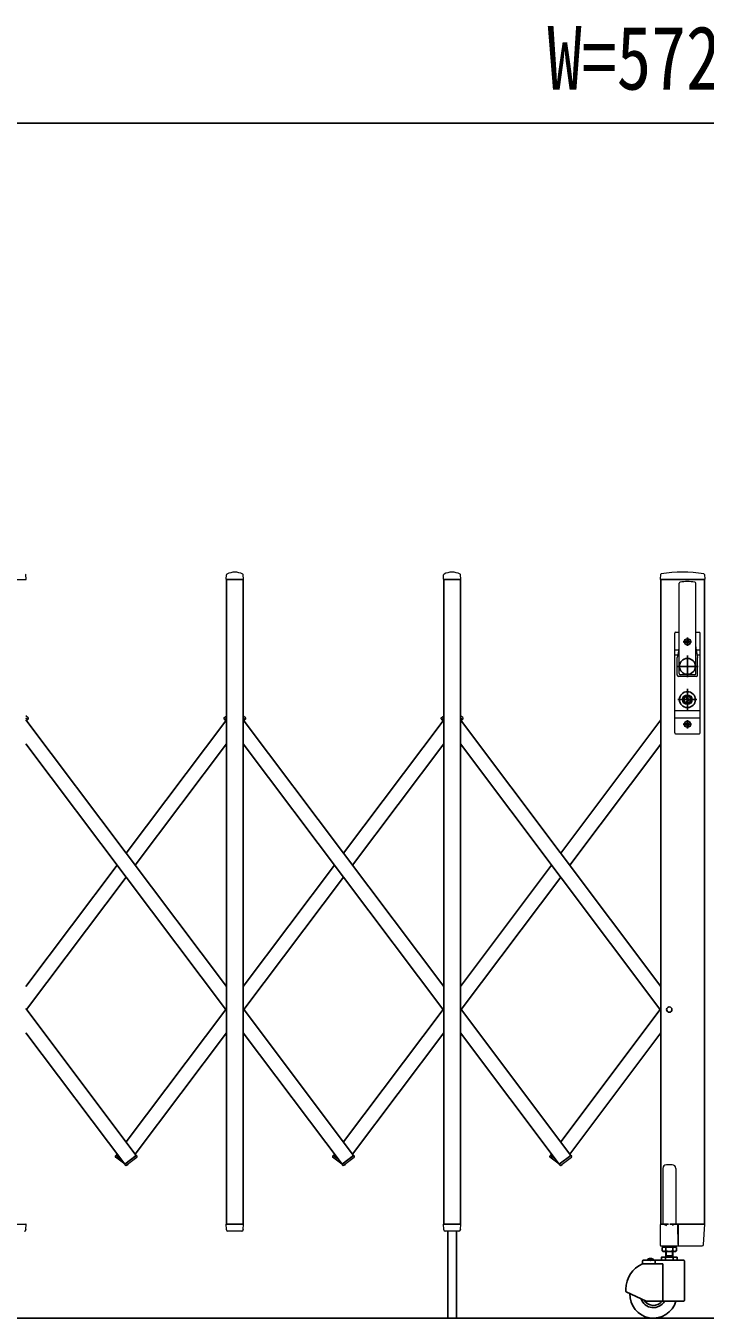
# Model space of a CAD drawing. Units: millimetres, scale not verified. Extents: x -16832 to 16820, y -11892 to 11880.
# Drawn here: x -8000 to -7062, y -4540 to -2756 of the extents above; entities that cross this region are included whole.
import ezdxf
from ezdxf.enums import TextEntityAlignment as Align

# ---------------------------------------------------------------- set-up
doc = ezdxf.new("R2010")
doc.units = ezdxf.units.MM
doc.header["$LTSCALE"] = 50
for name, color, linetype in [('0-3_YKK_11E', 7, 'Continuous'), ('0-4_YKK_12', 2, 'Continuous'), ('0-6_YKK_A1', 4, 'Continuous'), ('0-7_YKK_D', 6, 'Continuous')]:
    doc.layers.add(name, color=color, linetype=linetype)
doc.layers.add('0-5_YKK_13', color=4, linetype='Continuous', lineweight=18)
doc.styles.add('ＭＳ ゴシック', font='')
doc.styles.get('ＭＳ ゴシック').set_extended_font_data('MS Gothic')

msp = doc.modelspace()

# ---------------------------------------------------------------- linework, layer by layer
at = {"layer": '0-3_YKK_11E'}
msp.add_line((-3247.22, -4540.06), (-10764.7, -4540.06), dxfattribs=at)
at = {"layer": '0-4_YKK_12'}
for p, q in [((-7101.46, -3640.07), (-7071.46, -3640.07)), ((-7086.46, -3625.07), (-7086.46, -3655.07)), ((-7086.46, -3671.18), (-7086.46, -3700.73)), ((-7099.46, -3686.07), (-7073.46, -3686.07))]:
    msp.add_line(p, q, dxfattribs=at)
at = {"layer": '0-5_YKK_13'}
for p, q in [((-7999.46, -3519.75), (-7999.83, -3513.62)), ((-7723.46, -3519.75), (-7723.08, -3513.62)), ((-7699.46, -3519.75), (-7699.83, -3513.62)), ((-7423.46, -3519.75), (-7423.08, -3513.62)), ((-7399.46, -3519.75), (-7399.83, -3513.62)), ((-7123.57, -3513.42), (-7123.96, -3519.75)), ((-7062.85, -3513.42), (-7062.46, -3519.75)), ((-8023.16, -3520.07), (-7999.76, -3520.07)), ((-7723.16, -3520.07), (-7699.76, -3520.07)), ((-7423.16, -3520.07), (-7399.76, -3520.07)), ((-7123.66, -3520.07), (-7062.76, -3520.07)), ((-7097.96, -3650.07), (-7097.96, -3525.21)), ((-7074.96, -3650.07), (-7074.96, -3525.21)), ((-7103.96, -3732.07), (-7103.96, -3594.07)), ((-7102.96, -3593.07), (-7097.96, -3593.07)), ((-7074.96, -3593.07), (-7069.96, -3593.07)), ((-7073.46, -3593.07), (-7073.46, -3593.17)), ((-7068.96, -3732.07), (-7068.96, -3594.07)), ((-7098.51, -3617.87), (-7103.96, -3617.87)), ((-7098.33, -3616.96), (-7100.42, -3627.68)), ((-7087.78, -3606.51), (-7088.66, -3606.51)), ((-7085.14, -3605.63), (-7084.26, -3605.63)), ((-7074.59, -3616.96), (-7072.5, -3627.68)), ((-7068.96, -3617.87), (-7074.41, -3617.87)), ((-7099.81, -3624.57), (-7103.96, -3624.57)), ((-7100.46, -3652.07), (-7100.46, -3628.07)), ((-7068.96, -3624.57), (-7073.1, -3624.57)), ((-7072.46, -3652.07), (-7072.46, -3628.07)), ((-7074.46, -3654.07), (-7098.46, -3654.07)), ((-7076.46, -3651.57), (-7096.46, -3651.57)), ((-7087.36, -3684.57), (-7087.36, -3681.47)), ((-7087.36, -3681.47), (-7085.56, -3681.47)), ((-7086.04, -3685.39), (-7087.36, -3684.57)), ((-7086.04, -3686.75), (-7087.36, -3687.57)), ((-7087.36, -3690.67), (-7087.36, -3687.57)), ((-7087.36, -3690.67), (-7085.56, -3690.67)), ((-7085.56, -3684.32), (-7085.56, -3681.47)), ((-7085.56, -3684.32), (-7083.76, -3685.07)), ((-7085.56, -3687.82), (-7083.76, -3687.07)), ((-7085.56, -3690.67), (-7085.56, -3687.82)), ((-7083.76, -3687.07), (-7083.76, -3685.07)), ((-7996.53, -3710.94), (-7999.95, -3708.36)), ((-7997.23, -3713.53), (-7999.95, -3711.49)), ((-7726.37, -3710.94), (-7722.95, -3708.36)), ((-7725.66, -3713.53), (-7722.95, -3711.49)), ((-7696.53, -3710.94), (-7699.95, -3708.36)), ((-7697.23, -3713.53), (-7699.95, -3711.49)), ((-7426.37, -3710.94), (-7422.95, -3708.36)), ((-7425.66, -3713.53), (-7422.95, -3711.49)), ((-7396.46, -3710.92), (-7399.96, -3708.29)), ((-7397.17, -3713.52), (-7399.96, -3711.42)), ((-7068.96, -3701.57), (-7103.96, -3701.57)), ((-7997.23, -3713.53), (-7996.33, -3712.34)), ((-7725.66, -3713.53), (-7726.57, -3712.34)), ((-7697.23, -3713.53), (-7696.33, -3712.34)), ((-7425.66, -3713.53), (-7426.57, -3712.34)), ((-7397.17, -3713.52), (-7396.26, -3712.32)), ((-7068.96, -3711.57), (-7103.96, -3711.57)), ((-7087.78, -3720.51), (-7088.66, -3720.51)), ((-7085.14, -3719.63), (-7084.26, -3719.63)), ((-7102.96, -3733.07), (-7069.96, -3733.07)), ((-7875.64, -4315.26), (-7876.54, -4316.45)), ((-7863.49, -4327.53), (-7876.34, -4317.85)), ((-7868.6, -4320.56), (-7875.64, -4315.26)), ((-7863.64, -4327.64), (-7847.18, -4315.26)), ((-7861.34, -4329.04), (-7846.48, -4317.85)), ((-7847.18, -4315.26), (-7846.28, -4316.45)), ((-7575.64, -4315.26), (-7576.54, -4316.45)), ((-7563.49, -4327.53), (-7576.34, -4317.85)), ((-7568.6, -4320.56), (-7575.64, -4315.26)), ((-7563.64, -4327.64), (-7547.18, -4315.26)), ((-7561.34, -4329.04), (-7546.48, -4317.85)), ((-7547.18, -4315.26), (-7546.28, -4316.45)), ((-7275.68, -4315.24), (-7276.58, -4316.44)), ((-7263.51, -4327.52), (-7276.38, -4317.84)), ((-7268.58, -4320.58), (-7275.68, -4315.24)), ((-7263.65, -4327.62), (-7247.19, -4315.24)), ((-7261.35, -4329.02), (-7246.49, -4317.84)), ((-7247.19, -4315.24), (-7246.29, -4316.44)), ((-7863.64, -4327.64), (-7862.74, -4328.84)), ((-7859.18, -4327.64), (-7860.08, -4328.84)), ((-7859.18, -4327.64), (-7859.33, -4327.53)), ((-7563.64, -4327.64), (-7562.74, -4328.84)), ((-7559.18, -4327.64), (-7560.08, -4328.84)), ((-7559.18, -4327.64), (-7559.33, -4327.53)), ((-7263.65, -4327.62), (-7262.75, -4328.82)), ((-7259.22, -4327.62), (-7260.12, -4328.82)), ((-7259.22, -4327.62), (-7259.36, -4327.52)), ((-7120.46, -4333.27), (-7120.46, -4409.97)), ((-7107.46, -4328.27), (-7115.46, -4328.27)), ((-7102.46, -4333.27), (-7102.46, -4409.97)), ((-8023.16, -4410.07), (-7999.76, -4410.07)), ((-7999.91, -4417.78), (-7999.94, -4418.19)), ((-7999.91, -4417.78), (-7999.46, -4410.38)), ((-7723.01, -4417.78), (-7723.46, -4410.38)), ((-7723.16, -4410.07), (-7699.76, -4410.07)), ((-7722.98, -4418.19), (-7723.01, -4417.78)), ((-7701.93, -4420.07), (-7720.99, -4420.07)), ((-7699.91, -4417.78), (-7699.94, -4418.19)), ((-7699.91, -4417.78), (-7699.46, -4410.38)), ((-7423.01, -4417.78), (-7423.46, -4410.38)), ((-7423.16, -4410.07), (-7399.76, -4410.07)), ((-7422.98, -4418.19), (-7423.01, -4417.78)), ((-7401.93, -4420.07), (-7420.99, -4420.07)), ((-7399.91, -4417.78), (-7399.94, -4418.19)), ((-7399.91, -4417.78), (-7399.46, -4410.38)), ((-7123.76, -4439.97), (-7123.76, -4410.57)), ((-7123.16, -4409.97), (-7120.46, -4409.97)), ((-7120.46, -4409.97), (-7115.46, -4411.97)), ((-7102.46, -4409.97), (-7107.46, -4411.97)), ((-7102.46, -4409.97), (-7099.76, -4409.97)), ((-7100.22, -4410.07), (-7099.52, -4410.07)), ((-7100.22, -4410.07), (-7099.52, -4410.07)), ((-7099.27, -4438.19), (-7099.51, -4410.38)), ((-7099.27, -4438.19), (-7099.51, -4410.38)), ((-7099.16, -4410.57), (-7099.16, -4439.97)), ((-7065.01, -4410.07), (-7062.82, -4410.07)), ((-7065.01, -4410.07), (-7062.82, -4410.07)), ((-7064.22, -4438.19), (-7062.52, -4410.38)), ((-7064.22, -4438.19), (-7062.52, -4410.38)), ((-7099.76, -4440.57), (-7123.16, -4440.57)), ((-7099.27, -4438.19), (-7099.26, -4439.77)), ((-7099.27, -4438.19), (-7099.26, -4439.77)), ((-7098.96, -4440.07), (-7066.71, -4440.07)), ((-7098.96, -4440.07), (-7066.71, -4440.07)), ((-7066.71, -4440.07), (-7066.21, -4440.07)), ((-7066.71, -4440.07), (-7066.21, -4440.07))]:
    msp.add_line(p, q, dxfattribs=at)
for points in [[(-7086.9, -3604.75), (-7086.9, -3603.87), (-7086.02, -3603.87), (-7086.02, -3604.75)], [(-7088.66, -3606.51), (-7088.66, -3605.63), (-7087.78, -3605.63)], [(-7086.02, -3607.39), (-7086.02, -3608.27), (-7086.9, -3608.27), (-7086.9, -3607.39)], [(-7084.26, -3605.63), (-7084.26, -3606.51), (-7085.14, -3606.51)], [(-7088.66, -3720.51), (-7088.66, -3719.63), (-7087.78, -3719.63)], [(-7086.9, -3718.75), (-7086.9, -3717.87), (-7086.02, -3717.87), (-7086.02, -3718.75)], [(-7086.02, -3721.39), (-7086.02, -3722.27), (-7086.9, -3722.27), (-7086.9, -3721.39)], [(-7084.26, -3719.63), (-7084.26, -3720.51), (-7085.14, -3720.51)], [(-7065.01, -4410.07), (-7099.52, -4410.07), (-7099.51, -4410.38)], [(-7065.01, -4410.07), (-7099.52, -4410.07), (-7099.51, -4410.38)], [(-7098.96, -4440.07), (-7098.96, -4440.07), (-7098.99, -4440.06), (-7099.2, -4439.94), (-7099.26, -4439.77)], [(-7098.96, -4440.07), (-7098.96, -4440.07), (-7098.99, -4440.06), (-7099.2, -4439.94), (-7099.26, -4439.77)]]:
    msp.add_lwpolyline(points, dxfattribs=at)
for centre, radius in [((-7086.46, -3606.07), 4.5), ((-7086.46, -3606.07), 4), ((-7086.46, -3686.07), 6.7), ((-7086.46, -3686.07), 6.6), ((-7086.46, -3686.07), 5.3), ((-7086.46, -3686.07), 4.6), ((-7086.46, -3720.07), 4.5), ((-7086.46, -3720.07), 4)]:
    msp.add_circle(centre, radius, dxfattribs=at)
for centre, radius, start, end in [((-8000.83, -3513.68), 1, 3.5, 62.3399), ((-7722.09, -3513.68), 1, 117.6601, 176.5), ((-7711.46, -3533.96), 23.89, 62.3399, 117.6601), ((-7700.83, -3513.68), 1, 3.5, 62.3399), ((-7422.09, -3513.68), 1, 117.6601, 176.5), ((-7411.46, -3533.96), 23.89, 62.3399, 117.6601), ((-7400.83, -3513.68), 1, 3.5, 62.3399), ((-7122.57, -3513.48), 1, 99.38883, 176.5), ((-7093.21, -3691.07), 181, 80.61117, 99.38883), ((-7063.85, -3513.48), 1, 3.5, 80.61117), ((-7999.76, -3519.77), 0.3, 270, 0), ((-7999.76, -3519.77), 0.3, 0, 3.5), ((-7723.16, -3519.77), 0.3, 176.5, 180), ((-7723.16, -3519.77), 0.3, 180, 270), ((-7699.76, -3519.77), 0.3, 270, 0), ((-7699.76, -3519.77), 0.3, 0, 3.5), ((-7423.16, -3519.77), 0.3, 176.5, 180), ((-7423.16, -3519.77), 0.3, 180, 270), ((-7399.76, -3519.77), 0.3, 270, 0), ((-7399.76, -3519.77), 0.3, 0, 3.5), ((-7123.66, -3519.77), 0.3, 176.5, 270), ((-7096.46, -3525.21), 1.5, 97.31871, 180), ((-7086.46, -3603.07), 80, 82.68129, 97.31871), ((-7076.46, -3525.21), 1.5, 0, 82.68129), ((-7062.76, -3519.77), 0.3, 270, 3.5), ((-7102.96, -3594.07), 1, 90, 180), ((-7069.96, -3594.07), 1, 0, 90), ((-7117.96, -3613.13), 20, 348.95411, 0), ((-7087.78, -3604.75), 0.88, 270, 0), ((-7087.78, -3607.39), 0.88, 0, 90), ((-7085.14, -3604.75), 0.88, 180, 270), ((-7085.14, -3607.39), 0.88, 90, 180), ((-7054.96, -3613.13), 20, 180, 191.04589), ((-7098.46, -3628.07), 2, 156.19645, 180), ((-7074.46, -3628.07), 2, 0, 11.04589), ((-7098.46, -3652.07), 2, 180, 270), ((-7096.46, -3650.07), 1.5, 180, 270), ((-7076.46, -3650.07), 1.5, 270, 0), ((-7074.46, -3652.07), 2, 270, 0), ((-7086.46, -3686.07), 0.8, 301.82137, 58.17863), ((-7997.13, -3711.73), 1, 323.04394, 53.04394), ((-7725.77, -3711.73), 1, 126.95606, 216.95606), ((-7697.13, -3711.73), 1, 323.04394, 53.04394), ((-7425.77, -3711.73), 1, 126.95606, 216.95606), ((-7397.06, -3711.72), 1, 323.04394, 53.04394), ((-7087.78, -3718.75), 0.88, 270, 0), ((-7087.78, -3721.39), 0.88, 0, 90), ((-7085.14, -3718.75), 0.88, 180, 270), ((-7085.14, -3721.39), 0.88, 90, 180), ((-7102.96, -3732.07), 1, 180, 270), ((-7069.96, -3732.07), 1, 270, 0), ((-7875.74, -4317.06), 1, 143.04394, 233.04394), ((-7847.08, -4317.06), 1, 306.95606, 36.95606), ((-7575.74, -4317.06), 1, 143.04394, 233.04394), ((-7547.08, -4317.06), 1, 306.95606, 36.95606), ((-7275.78, -4317.04), 1, 143.04394, 233.04394), ((-7247.09, -4317.04), 1, 306.95606, 36.95606), ((-7861.94, -4328.24), 1, 216.95606, 306.95606), ((-7860.88, -4328.24), 1, 233.04394, 323.04394), ((-7561.94, -4328.24), 1, 216.95606, 306.95606), ((-7560.88, -4328.24), 1, 233.04394, 323.04394), ((-7261.95, -4328.22), 1, 216.95606, 306.95606), ((-7260.92, -4328.22), 1, 238.81705, 323.04394), ((-7115.46, -4333.27), 5, 90, 180), ((-7107.46, -4333.27), 5, 0, 90), ((-8001.93, -4418.07), 2, 270, 356.5), ((-7999.76, -4410.37), 0.3, 356.5, 90), ((-7723.16, -4410.37), 0.3, 90, 183.5), ((-7720.99, -4418.07), 2, 183.5, 270), ((-7701.93, -4418.07), 2, 270, 356.5), ((-7699.76, -4410.37), 0.3, 356.5, 90), ((-7423.16, -4410.37), 0.3, 90, 183.5), ((-7420.99, -4418.07), 2, 183.5, 270), ((-7401.93, -4418.07), 2, 270, 356.5), ((-7399.76, -4410.37), 0.3, 356.5, 90), ((-7123.16, -4410.57), 0.6, 90, 180), ((-7099.76, -4410.57), 0.6, 0, 90), ((-7062.82, -4410.37), 0.3, 356.5, 90), ((-7062.82, -4410.37), 0.3, 356.5, 90), ((-7123.16, -4439.97), 0.6, 180, 270), ((-7099.76, -4439.97), 0.6, 270, 0), ((-7066.21, -4438.07), 2, 270, 356.5), ((-7066.21, -4438.07), 2, 270, 356.5)]:
    msp.add_arc(centre, radius, start, end, dxfattribs=at)
at = {"layer": '0-6_YKK_A1'}
for p, q in [((-7699.96, -3520.07), (-7722.96, -3520.07)), ((-7722.96, -3520.07), (-7699.96, -3520.07)), ((-7399.96, -3520.07), (-7422.96, -3520.07)), ((-7422.96, -3520.07), (-7399.96, -3520.07)), ((-7122.96, -4410.07), (-7122.96, -3520.07)), ((-7122.96, -3520.07), (-7062.96, -3520.07)), ((-7062.96, -4410.07), (-7062.96, -3520.07)), ((-7086.46, -3600.42), (-7086.46, -3611.72)), ((-7092.11, -3606.07), (-7080.81, -3606.07)), ((-7725.42, -3713.35), (-7722.95, -3711.49)), ((-7425.42, -3713.35), (-7422.95, -3711.49)), ((-7397.41, -3713.34), (-7399.96, -3711.42)), ((-7999.95, -3713.95), (-7722.95, -4082.13)), ((-7998.92, -3715.32), (-7997.45, -3713.37)), ((-7723.94, -3715.33), (-7861.42, -3898.07)), ((-7725.42, -3713.35), (-7722.95, -3716.65)), ((-7699.95, -3713.95), (-7422.95, -4082.13)), ((-7698.92, -3715.32), (-7697.45, -3713.37)), ((-7423.94, -3715.33), (-7561.42, -3898.07)), ((-7425.42, -3713.35), (-7422.95, -3716.65)), ((-7122.96, -4082.08), (-7399.96, -3713.9)), ((-7397.41, -3713.34), (-7398.9, -3715.32)), ((-7122.96, -3714.04), (-7261.41, -3898.06)), ((-7092.11, -3720.07), (-7080.81, -3720.07)), ((-7086.46, -3714.42), (-7086.46, -3725.72)), ((-7122.96, -4115.35), (-7399.96, -3747.17)), ((-7999.95, -3747.22), (-7722.95, -4115.4)), ((-7722.95, -3747.29), (-7848.91, -3914.71)), ((-7699.95, -3747.22), (-7422.95, -4115.4)), ((-7422.95, -3747.29), (-7548.91, -3914.71)), ((-7122.96, -3747.3), (-7248.9, -3914.69)), ((-7873.94, -3914.71), (-7999.95, -4082.2)), ((-7573.94, -3914.71), (-7699.95, -4082.2)), ((-7273.92, -3914.69), (-7399.96, -4082.21)), ((-7861.42, -3931.34), (-7998.91, -4114.08)), ((-7561.42, -3931.34), (-7698.91, -4114.08)), ((-7261.41, -3931.32), (-7398.91, -4114.08)), ((-7999.95, -4112.7), (-7847.42, -4315.44)), ((-7723.92, -4114.1), (-7861.41, -4296.84)), ((-7699.95, -4112.7), (-7547.42, -4315.44)), ((-7423.92, -4114.1), (-7561.41, -4296.84)), ((-7399.96, -4112.69), (-7247.43, -4315.42)), ((-7123.94, -4114.05), (-7261.43, -4296.81)), ((-7999.95, -4145.97), (-7863.4, -4327.46)), ((-7722.95, -4146.07), (-7848.9, -4313.47)), ((-7699.95, -4145.97), (-7563.4, -4327.46)), ((-7422.95, -4146.07), (-7548.9, -4313.47)), ((-7122.96, -4146.02), (-7248.92, -4313.44)), ((-7873.92, -4313.47), (-7875.4, -4315.44)), ((-7868.6, -4320.56), (-7875.4, -4315.44)), ((-7863.4, -4327.46), (-7847.42, -4315.44)), ((-7573.92, -4313.47), (-7575.4, -4315.44)), ((-7568.6, -4320.56), (-7575.4, -4315.44)), ((-7563.4, -4327.46), (-7547.42, -4315.44)), ((-7273.95, -4313.44), (-7275.44, -4315.42)), ((-7268.58, -4320.58), (-7275.44, -4315.42)), ((-7699.96, -4410.07), (-7722.96, -4410.07)), ((-7722.96, -4410.07), (-7699.96, -4410.07)), ((-7399.96, -4410.07), (-7422.96, -4410.07)), ((-7422.96, -4410.07), (-7399.96, -4410.07)), ((-7417.46, -4420.07), (-7417.46, -4540.07)), ((-7405.46, -4420.07), (-7405.46, -4540.07)), ((-7112.36, -4410.07), (-7122.96, -4410.07)), ((-7062.96, -4410.07), (-7110.56, -4410.07)), ((-7116.37, -4447.11), (-7116.37, -4442.63)), ((-7106.55, -4447.11), (-7106.55, -4442.63)), ((-7102.86, -4440.07), (-7102.86, -4441.87)), ((-7091.46, -4460.07), (-7147.46, -4460.07)), ((-7142.16, -4459.55), (-7132.76, -4459.55)), ((-7142.16, -4460.07), (-7142.16, -4459.55)), ((-7142.16, -4460.07), (-7132.76, -4460.07)), ((-7132.76, -4460.07), (-7132.76, -4459.55)), ((-7121.27, -4447.11), (-7119.96, -4447.87)), ((-7119.96, -4447.87), (-7102.96, -4447.87)), ((-7116.94, -4460.07), (-7116.94, -4456.07)), ((-7116.46, -4456.07), (-7116.46, -4447.87)), ((-7106.46, -4454.07), (-7116.46, -4454.07)), ((-7115.65, -4454.07), (-7116.46, -4455.47)), ((-7115.65, -4447.87), (-7115.65, -4454.07)), ((-7107.27, -4447.87), (-7107.27, -4454.07)), ((-7107.27, -4454.07), (-7106.46, -4455.47)), ((-7106.46, -4447.87), (-7106.46, -4456.07)), ((-7105.97, -4460.07), (-7105.97, -4456.07)), ((-7101.64, -4447.11), (-7102.96, -4447.87)), ((-7100.49, -4460.07), (-7100.49, -4456.07)), ((-7148.46, -4461.07), (-7148.46, -4465.07)), ((-7120.47, -4465.07), (-7148.46, -4465.07)), ((-7131.07, -4461.07), (-7131.07, -4465.07)), ((-7120.4, -4465.07), (-7120.4, -4516.57)), ((-7090.46, -4461.07), (-7090.46, -4515.57)), ((-7171.46, -4499.98), (-7171.46, -4502.87)), ((-7143.46, -4516.57), (-7170.88, -4503.78)), ((-7143.46, -4516.57), (-7091.46, -4516.57))]:
    msp.add_line(p, q, dxfattribs=at)
for points in [[(-7699.96, -3520.07), (-7722.96, -3520.07), (-7722.96, -4410.07), (-7699.96, -4410.07)], [(-7699.96, -4410.07), (-7722.96, -4410.07), (-7722.96, -3520.07), (-7699.96, -3520.07)], [(-7399.96, -3520.07), (-7422.96, -3520.07), (-7422.96, -4410.07), (-7399.96, -4410.07)], [(-7399.96, -4410.07), (-7422.96, -4410.07), (-7422.96, -3520.07), (-7399.96, -3520.07)]]:
    msp.add_lwpolyline(points, close=True, dxfattribs=at)
for points in [[(-7999.95, -3711.49), (-7997.47, -3713.35), (-7999.95, -3711.49)], [(-7699.95, -3711.49), (-7697.47, -3713.35), (-7699.95, -3711.49)], [(-7399.96, -4145.95), (-7263.41, -4327.44), (-7247.43, -4315.42)], [(-7121.27, -4447.11), (-7121.27, -4442.63), (-7119.96, -4441.87), (-7102.96, -4441.87)], [(-7102.86, -4441.87), (-7120.06, -4441.87), (-7120.06, -4440.07)], [(-7101.64, -4447.11), (-7101.64, -4442.63), (-7102.96, -4441.87)], [(-7139.56, -4457.91), (-7138.61, -4459.86), (-7137.46, -4460.47)], [(-7135.36, -4457.91), (-7136.31, -4459.86), (-7137.46, -4460.47)], [(-7122.43, -4460.07), (-7122.43, -4456.07), (-7100.49, -4456.07)]]:
    msp.add_lwpolyline(points, dxfattribs=at)
for centre, radius in [((-7086.46, -3606.07), 1.65), ((-7086.46, -3640.07), 11), ((-7086.46, -3686.07), 11), ((-7086.46, -3720.07), 1.65), ((-7111.46, -4114.07), 3.65)]:
    msp.add_circle(centre, radius, dxfattribs=at)
for centre, radius, start, end in [((-7118.82, -4446.21), 4.34, 55.61575, 124.38425), ((-7111.46, -4458.11), 16.24, 72.41205, 107.58795), ((-7104.1, -4446.21), 4.34, 55.61575, 124.38425), ((-7147.46, -4461.07), 1, 90, 180), ((-7137.46, -4464.11), 6.55, 44.12696, 135.87304), ((-7130.07, -4461.07), 1, 90, 180), ((-7118.82, -4443.52), 4.34, 235.61575, 304.38425), ((-7111.46, -4431.63), 16.24, 252.41205, 287.58795), ((-7104.1, -4443.52), 4.34, 235.61575, 304.38425), ((-7091.46, -4461.07), 1, 0, 90), ((-7133.46, -4499.98), 38, 113.24956, 180), ((-7170.46, -4502.87), 1, 180, 245), ((-7133.46, -4507.57), 32.5, 177.3965, 343.92335), ((-7133.46, -4507.57), 18, 198.46741, 330), ((-7133.46, -4507.57), 15, 210.64228, 323.1301), ((-7091.46, -4515.57), 1, 270, 0)]:
    msp.add_arc(centre, radius, start, end, dxfattribs=at)
at = {"layer": '0-7_YKK_D'}
msp.add_line((-9818.96, -2890.07), (-4292.96, -2890.07), dxfattribs=at)

# ---------------------------------------------------------------- texts
at = {"layer": '0-7_YKK_D', "style": 'ＭＳ ゴシック', "width": 0.8}
msp.add_text('W=5726', height=87.98, dxfattribs=at).set_placement((-7279.96, -2870.07), align=Align.BOTTOM_LEFT)

doc.saveas('drawing.dxf')
